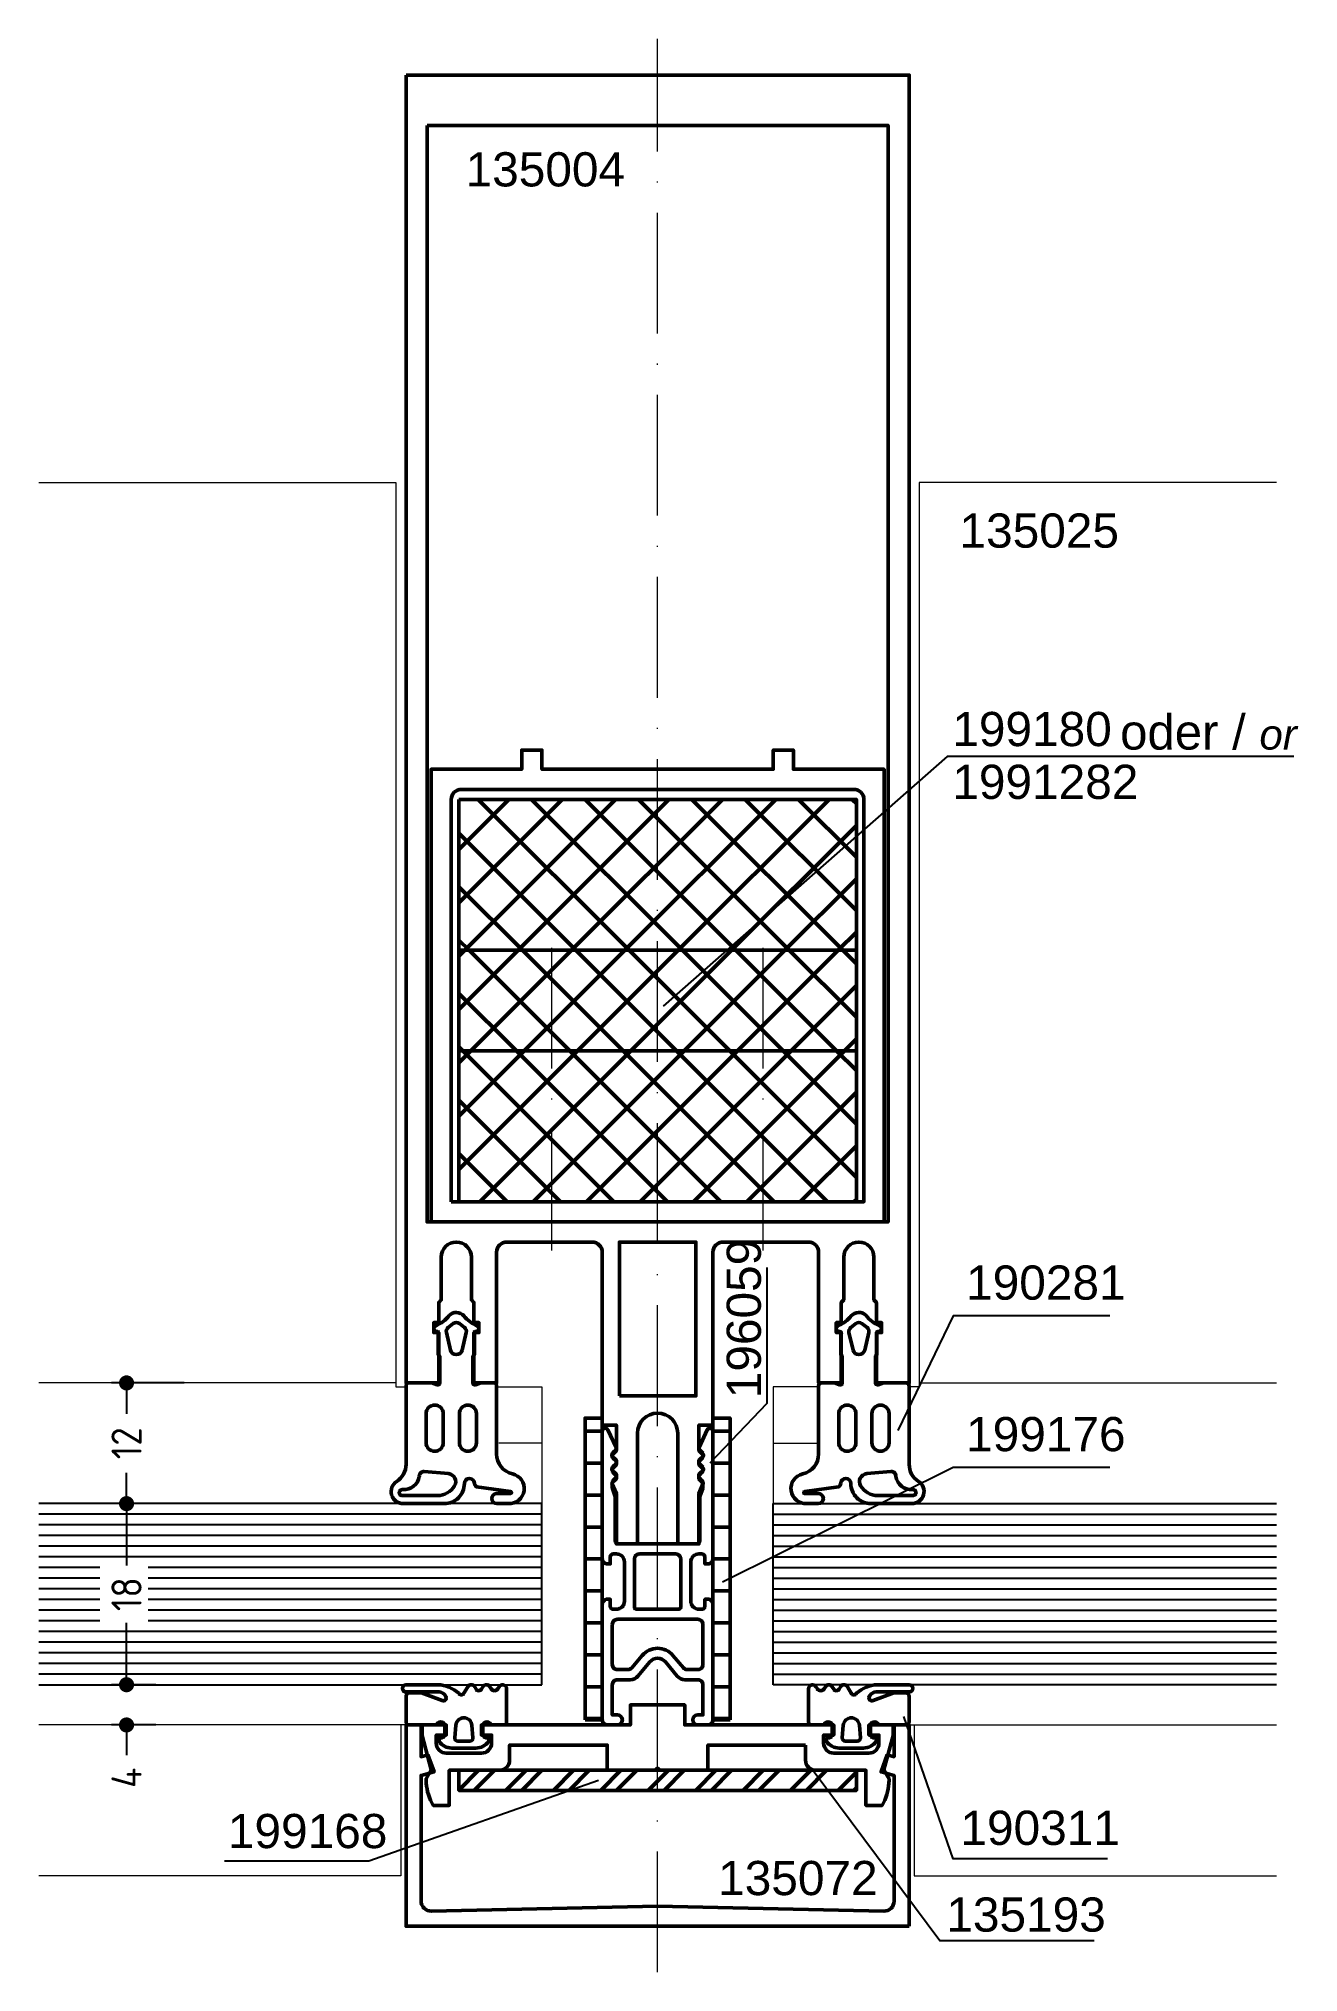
# Model space of a CAD drawing. Header units: millimetres. Extents: x -62 to 64, y -43 to 150.
import ezdxf

# ---------------------------------------------------------------- set-up
doc = ezdxf.new("R2010")
doc.units = ezdxf.units.MM
doc.linetypes.add('ACAD_ISO10W100', pattern=[18, 12, -3, 0, -3])
doc.layers.get('0').update_dxf_attribs({"linetype": 'CONTINUOUS'})
doc.layers.get('DEFPOINTS').update_dxf_attribs({"linetype": 'CONTINUOUS'})
for name, color, linetype, lineweight in [('AM_5', 3, 'CONTINUOUS', 25), ('AM_C', 50, 'CONTINUOUS', 50), ('AM_S', 80, 'CONTINUOUS', 50), ('Cent3', 70, 'ACAD_ISO10W100', 18), ('Cont2', 2, 'CONTINUOUS', 25), ('Cont3', 70, 'CONTINUOUS', 18)]:
    doc.layers.add(name, color=color, linetype=linetype, lineweight=lineweight)
doc.layers.add('WBC-GER-ENG', color=7, linetype='CONTINUOUS')
doc.styles.add('HBS_DIMTEXTSTYLE', font='isocp.shx')
doc.styles.add('SWISSL', font='swissl.ttf')
doc.dimstyles.new('Konstruktionsschnitt 1-1$0', dxfattribs={"dimtxt": 3, "dimasz": 1.5, "dimexe": 1.5, "dimexo": 1.5, "dimgap": 1.5, "dimtad": 0, "dimdsep": 46, "dimtxsty": 'HBS_DIMTEXTSTYLE', "dimblk": 'PUNKT', "dimcen": 0, "dimclrd": 3, "dimclre": 3, "dimclrt": 2, "dimadec": 1, "dimazin": 2, "dimtfac": 0.7, "dimtofl": 0, "dimtmove": 0, "dimatfit": 3, "dimfxl": 0, "dimtolj": 1, "dimtzin": 0, "dimarcsym": 0})

# ---------------------------------------------------------------- blocks, each defined once
blk = doc.blocks.new('WI135193')
blk.add_lwpolyline([(-2, -14.7), (-3.5, -14.7, 0.414214), (-4.5, -15.7), (-4.5, -20.7), (-8, -20.7), (-8, -22.3), (-7.73, -22.44, 0.116424), (-5.5, -23), (-5.37, -23), (-4.47, -22.49), (-1.06, -23.4), (0, -23.4), (0, -21), (-1, -21), (-1, -22), (-1.8, -22, -0.414214), (-2.8, -21), (-2.8, -17.5, -0.414214), (-1.8, -16.5), (-1, -16.5), (-1, -17.5), (0, -17.5), (0, -2.7), (2, -2.7), (2, 2.7), (0, 2.7), (0, 17.5), (-1, 17.5), (-1, 16.5), (-1.8, 16.5, -0.414214), (-2.8, 17.5), (-2.8, 21, -0.414214), (-1.8, 22), (-1, 22), (-1, 21), (0, 21), (0, 23.4), (-1.06, 23.4), (-4.47, 22.49), (-5.37, 23), (-5.5, 23, 0.116424), (-7.73, 22.44), (-8, 22.3), (-8, 20.7), (-4.5, 20.7), (-4.5, 15.7, 0.414214), (-3.5, 14.7), (-2, 14.7), (-2, 5), (-4.5, 5), (-4.5, 0.2), (-4.3, 0), (-4.5, -0.2), (-4.5, -5), (-2, -5), (-2, -14.7)], format="xyb", close=True)
blk = doc.blocks.new('WI190281')
for points in [[(-7.08, -9, 0.352623), (-9.04, -10.57, -0.922464), (-12, -10.17), (-12, -9.03, -1), (-11, -9.03), (-11, -10.38, 1.016497), (-10.8, -10.38), (-10.34, -7.02, -0.233259), (-9.96, -6.8, 0.961649), (-10, -5.8, -0.414214), (-12, -3.8), (-12, 0.28, -0.749676), (-9.79, 0.92, 0.255976), (-8.1, 0), (-0.3, 0, -0.414214), (0, -0.3), (0, -2.56), (-0.19, -3.08, 0.52048), (0, -3.35), (2.65, -3.35), (2.8, -3.2), (4.8, -3.2, 0.577455), (5.1, -3.15), (5.1, -3.05, -0.847054), (5.68, -2.95, 0.133252), (6.7, -4.28, -0.439074), (6.67, -5.75, 0.130834), (5.68, -7.05, -0.847054), (5.1, -6.95), (5.1, -6.85, 0.577863), (4.8, -6.8), (2.8, -6.8), (2.65, -6.65), (0, -6.65, 0.520293), (-0.19, -6.92), (0, -7.43), (0, -8.7, -0.414214), (-0.3, -9), (-7.08, -9)], [(-8.79, -1.82, 0.418874), (-9.29, -1.32, -0.396568), (-10.6, 0.33, 1.080368), (-11.2, 0.38), (-11.2, -3.12, 0.263556), (-10.23, -4.83, 0.552342), (-9.02, -4.22), (-8.79, -1.82)], [(-5.95, -3.7, -1), (-5.95, -2), (-3.05, -2, -1), (-3.05, -3.7), (-5.95, -3.7)], [(-5.95, -7, -1), (-5.95, -5.3), (-3.05, -5.3, -1), (-3.05, -7), (-5.95, -7)], [(3.27, -5.58), (5, -5.99, 0.29188), (5.51, -5.81), (5.9, -5.31, 0.344328), (5.9, -4.69), (5.51, -4.19, 0.29188), (5, -4.01), (3.27, -4.42, 0.794214), (3.27, -5.58)]]:
    blk.add_lwpolyline(points, format="xyb", close=True)
blk = doc.blocks.new('WI196059')
for points in [[(-6, 5.5, -0.414214), (-5.5, 5), (-5.5, 4.7), (-6.2, 4.7, 0.414214), (-6.5, 4.4), (-6.5, 4.1, 0.414214), (-5.7, 3.3), (-1.8, 3.3, 0.414214), (-1, 4.1), (-1, 4.4, 0.414214), (-1.3, 4.7), (-2, 4.7), (-2, 5, -0.414214), (-1.5, 5.5), (11.2, 5.5, -0.803179), (11.33, 4.93), (9.58, 4.12, -0.314902), (9.36, 4.16), (9.08, 4.44, 0.198912), (8.93, 4.5), (8.67, 4.5, 0.198912), (8.52, 4.44), (8.24, 4.16, -0.414214), (7.96, 4.16), (7.68, 4.44, 0.198912), (7.53, 4.5), (7.27, 4.5, 0.198912), (7.12, 4.44), (6.84, 4.16, -0.414214), (6.56, 4.16), (6.28, 4.44, 0.198912), (6.13, 4.5), (5.56, 4.5, 0.087489), (5.49, 4.49), (4.7, 4.2), (0.3, 4.2, 0.414214), (0, 3.9), (0, -3.9, 0.414214), (0.3, -4.2), (4.7, -4.2), (5.49, -4.49, 0.087489), (5.56, -4.5), (6.13, -4.5, 0.198912), (6.28, -4.44), (6.56, -4.16, -0.414214), (6.84, -4.16), (7.12, -4.44, 0.198912), (7.27, -4.5), (7.53, -4.5, 0.198912), (7.68, -4.44), (7.96, -4.16, -0.414214), (8.24, -4.16), (8.52, -4.44, 0.198912), (8.67, -4.5), (8.93, -4.5, 0.198912), (9.08, -4.44), (9.36, -4.16, -0.314902), (9.58, -4.12), (11.33, -4.93, -0.803179), (11.2, -5.5), (-1.5, -5.5, -0.414214), (-2, -5), (-2, -4.7), (-1.3, -4.7, 0.414214), (-1, -4.4), (-1, -4.1, 0.414214), (-1.8, -3.3), (-5.7, -3.3, 0.414214), (-6.5, -4.1), (-6.5, -4.4, 0.414214), (-6.2, -4.7), (-5.5, -4.7), (-5.5, -5, -0.414214), (-6, -5.5), (-17.5, -5.5, -0.414214), (-18, -5), (-18, -4, -1), (-17, -4), (-17, -4.5), (-14, -4.5, 0.414214), (-13.5, -4), (-13.5, -2.72, -0.221695), (-13.14, -1.95), (-11.73, -0.77, 0.466308), (-11.73, 0.77), (-13.14, 1.95, -0.221695), (-13.5, 2.72), (-13.5, 4, 0.414214), (-14, 4.5), (-17, 4.5), (-17, 4, -1), (-18, 4), (-18, 5, -0.414214), (-17.5, 5.5), (-6, 5.5)], [(-8, 4.5, -0.414214), (-7.5, 4), (-7.5, -4, -0.414214), (-8, -4.5), (-12, -4.5, -0.414214), (-12.5, -4), (-12.5, -2.95, -0.221695), (-12.32, -2.57), (-11.09, -1.53, 0.466308), (-11.09, 1.53), (-12.32, 2.57, -0.221695), (-12.5, 2.95), (-12.5, 4, -0.414214), (-12, 4.5), (-8, 4.5)], [(-1.5, 2.3, -0.414214), (-1, 1.8), (-1, -1.8, -0.414214), (-1.5, -2.3), (-6.3, -2.3, -0.414214), (-6.5, -2.1), (-6.5, 2.1, -0.414214), (-6.3, 2.3), (-1.5, 2.3)]]:
    blk.add_lwpolyline(points, format="xyb", close=True)
blk = doc.blocks.new('WI190311')
for points in [[(0, -0.3, -0.414214), (0.3, 0), (2.8, 0, -0.414214), (3.2, -0.4), (3.2, -1.54), (2.42, -3.59, 0.786113), (2.9, -3.92, 0.262074), (3.28, -3.28), (3.28, 0, -1), (4, 0), (4, -3.17, -0.174474), (3.15, -5.24, 0.57735), (3.15, -5.76), (3.8, -6.14, -0.57735), (3.8, -6.83), (3.55, -6.97, 0.57735), (3.55, -7.49), (3.8, -7.64, -0.57735), (3.8, -8.33), (3.6, -8.45, 0.56351), (3.59, -9.13), (3.8, -9.25, -0.767327), (3.6, -10), (0.3, -10, -0.414214), (0, -9.7), (0, -8.57, -0.267949), (0.1, -8.4, 0.767327), (-0.1, -7.65), (-0.9, -7.65, 0.414214), (-1.3, -8.05, -0.592453), (-1.61, -8.22, -0.255924), (-2.3, -6.95), (-2.3, -4.55, -0.255924), (-1.61, -3.28, -0.592453), (-1.3, -3.45, 0.414214), (-0.9, -3.85), (-0.1, -3.85, 0.767327), (0.1, -3.1, -0.267949), (0, -2.93), (0, -0.3)], [(-0.03, -4.95), (-1.28, -4.85, 0.438367), (-1.6, -5.15), (-1.6, -6.35, 0.438367), (-1.28, -6.65), (-0.03, -6.55, 0.921414), (-0.03, -4.95)]]:
    blk.add_lwpolyline(points, format="xyb", close=True)
blk = doc.blocks.new('PUNKT')
at = {"color": 0, "linetype": 'Continuous'}
blk.add_line((-0.5, 0), (-1, 0), dxfattribs=at)
at = {"color": 0, "linetype": 'Continuous', "const_width": 0.5}
blk.add_lwpolyline([(-0.25, 0, 1), (0.25, 0, 1)], format="xyb", close=True, dxfattribs=at)
blk = doc.blocks.new('*D11')
at = {"layer": 'AM_5', "color": 3, "lineweight": -2, "transparency": 16777216}
for p, q in [((-49.77, 4), (-54.27, 4)), ((-52.77, 2.5), (-52.77, -2.15)), ((-52.77, -12.5), (-52.77, -7.85)), ((-49.87, -14), (-54.27, -14))]:
    blk.add_line(p, q, dxfattribs=at)
at = {"layer": 'DEFPOINTS', "color": 0, "transparency": 16777216}
for p in [(-48.27, 4), (-52.77, -14), (-48.37, -14)]:
    blk.add_point(p, dxfattribs=at)
at = {"layer": 'AM_5', "color": 3, "lineweight": -2, "transparency": 16777216, "xscale": 1.5, "yscale": 1.5, "zscale": 1.5}
for p, rotation in [((-52.77, 4), 90), ((-52.77, -14), 270)]:
    blk.add_blockref('PUNKT', p, dxfattribs=dict(at, rotation=rotation))
at = {"layer": 'AM_5', "color": 2, "transparency": 16777216, "insert": (-52.77, -5), "char_height": 3, "attachment_point": 5, "rotation": 90, "style": 'HBS_DIMTEXTSTYLE'}
blk.add_mtext('\\A1;18', dxfattribs=at)
blk = doc.blocks.new('*D10')
at = {"layer": 'AM_5', "color": 3, "lineweight": -2, "transparency": 16777216}
for p, q in [((-52.77, -12.5), (-52.77, -11)), ((-51.34, -14), (-54.27, -14)), ((-49.86, -18), (-54.27, -18)), ((-52.77, -19.5), (-52.77, -21))]:
    blk.add_line(p, q, dxfattribs=at)
at = {"layer": 'DEFPOINTS', "color": 0, "transparency": 16777216}
for p in [(-49.84, -14), (-52.77, -18), (-48.36, -18)]:
    blk.add_point(p, dxfattribs=at)
at = {"layer": 'AM_5', "color": 3, "lineweight": -2, "transparency": 16777216, "xscale": 1.5, "yscale": 1.5, "zscale": 1.5}
for p, rotation in [((-52.77, -14), 270), ((-52.77, -18), 90)]:
    blk.add_blockref('PUNKT', p, dxfattribs=dict(at, rotation=rotation))
at = {"layer": 'AM_5', "color": 2, "transparency": 16777216, "insert": (-52.77, -23.25), "char_height": 3, "attachment_point": 5, "rotation": 90, "style": 'HBS_DIMTEXTSTYLE'}
blk.add_mtext('\\A1;4', dxfattribs=at)
blk = doc.blocks.new('*D9')
at = {"layer": 'AM_5', "color": 3, "lineweight": -2, "transparency": 16777216}
for p, q in [((-47.05, 16), (-54.27, 16)), ((-52.77, 14.5), (-52.77, 12.94)), ((-52.77, 5.5), (-52.77, 7.06)), ((-49.77, 4), (-54.27, 4))]:
    blk.add_line(p, q, dxfattribs=at)
at = {"layer": 'DEFPOINTS', "color": 0, "transparency": 16777216}
for p in [(-52.77, 16), (-45.55, 16), (-48.27, 4)]:
    blk.add_point(p, dxfattribs=at)
at = {"layer": 'AM_5', "color": 3, "lineweight": -2, "transparency": 16777216, "xscale": 1.5, "yscale": 1.5, "zscale": 1.5}
for p, rotation in [((-52.77, 16), 90), ((-52.77, 4), 270)]:
    blk.add_blockref('PUNKT', p, dxfattribs=dict(at, rotation=rotation))
at = {"layer": 'AM_5', "color": 2, "transparency": 16777216, "insert": (-52.77, 10), "char_height": 3, "attachment_point": 5, "rotation": 90, "style": 'HBS_DIMTEXTSTYLE'}
blk.add_mtext('\\A1;12', dxfattribs=at)
blk = doc.blocks.new('WI135072')
blk.add_lwpolyline([(-20, -25), (0, -25), (0, -23.5), (-3.16, -23.5), (-2.98, -22.82), (-4.67, -22.21), (-5.02, -23.5), (-17.5, -23.5, -0.42074), (-18.5, -22.48), (-18, 0), (-18.5, 22.48, -0.42074), (-17.5, 23.5), (-5.02, 23.5), (-4.67, 22.21), (-2.98, 22.82), (-3.16, 23.5), (0, 23.5), (0, 25), (-20, 25), (-20, -25)], format="xyb", close=True)
blk = doc.blocks.new('*U12', base_point=(94.25, 59.85))
for p, q in [((94.25, 59.85), (94.25, 77.85)), ((94.25, 77.85), (144.25, 77.85)), ((94.25, 77.85), (144.25, 77.85)), ((94.25, 76.79), (144.25, 76.79)), ((94.25, 75.74), (144.25, 75.74)), ((94.25, 74.68), (144.25, 74.68)), ((94.25, 73.62), (144.25, 73.62)), ((94.25, 72.56), (144.25, 72.56)), ((94.25, 71.5), (144.25, 71.5)), ((94.25, 70.44), (144.25, 70.44)), ((94.25, 69.38), (144.25, 69.38)), ((94.25, 68.32), (144.25, 68.32)), ((94.25, 67.27), (144.25, 67.27)), ((94.25, 66.21), (144.25, 66.21)), ((94.25, 65.15), (144.25, 65.15)), ((94.25, 64.09), (144.25, 64.09)), ((94.25, 63.03), (144.25, 63.03)), ((94.25, 61.97), (144.25, 61.97)), ((94.25, 60.91), (144.25, 60.91)), ((144.25, 59.85), (94.25, 59.85))]:
    blk.add_line(p, q)
blk = doc.blocks.new('*U13', base_point=(71.25, 59.85))
for p, q in [((71.25, 77.85), (21.25, 77.85)), ((71.25, 77.85), (21.25, 77.85)), ((71.25, 59.85), (71.25, 77.85)), ((71.25, 76.79), (21.25, 76.79)), ((71.25, 75.74), (21.25, 75.74)), ((71.25, 74.68), (21.25, 74.68)), ((71.25, 73.62), (21.25, 73.62)), ((71.25, 72.56), (21.25, 72.56)), ((27.32, 71.5), (21.25, 71.5)), ((71.25, 71.5), (32.12, 71.5)), ((27.32, 70.44), (21.25, 70.44)), ((27.32, 69.38), (21.25, 69.38)), ((71.25, 70.44), (32.12, 70.44)), ((71.25, 69.38), (32.12, 69.38)), ((27.32, 68.32), (21.25, 68.32)), ((71.25, 68.32), (32.12, 68.32)), ((27.32, 67.27), (21.25, 67.27)), ((27.32, 66.21), (21.25, 66.21)), ((71.25, 67.27), (32.12, 67.27)), ((71.25, 66.21), (32.12, 66.21)), ((71.25, 65.15), (21.25, 65.15)), ((71.25, 64.09), (21.25, 64.09)), ((71.25, 63.03), (21.25, 63.03)), ((71.25, 61.97), (21.25, 61.97)), ((71.25, 60.91), (21.25, 60.91)), ((21.25, 59.85), (71.25, 59.85))]:
    blk.add_line(p, q)
blk = doc.blocks.new('*X8')
at = {"color": 0}
for p, q in [((34, 9.64), (44.11, 19.75)), ((34, 14.94), (38.81, 19.75)), ((34, 4.34), (49, 19.34)), ((37.21, 19.75), (49, 7.96)), ((42.51, 19.75), (49, 13.26)), ((47.81, 19.75), (49, 18.56)), ((49, 14.03), (54.72, 19.75)), ((49, 19.34), (49.41, 19.75)), ((53.12, 19.75), (59, 13.87)), ((58.42, 19.75), (59, 19.17)), ((59, 8.12), (70.63, 19.75)), ((59, 13.43), (65.32, 19.75)), ((59, 18.73), (60.02, 19.75)), ((63.72, 19.75), (74, 9.47)), ((69.03, 19.75), (74, 14.78)), ((34, 17.65), (49, 2.65)), ((49, 8.73), (59, 18.73)), ((49, 18.56), (59, 8.56)), ((59, 19.17), (74, 4.17)), ((59, 2.82), (74, 17.82)), ((34, -0.97), (49, 14.03)), ((59, 13.87), (74, -1.13)), ((34, 12.35), (49, -2.65)), ((49, 3.43), (59, 13.43)), ((49, 13.26), (59, 3.26)), ((59, -2.48), (74, 12.52)), ((34, -6.27), (49, 8.73)), ((49, -1.88), (59, 8.12)), ((49, 7.96), (59, -2.04)), ((59, 8.56), (74, -6.44)), ((34, 7.05), (49, -7.95)), ((59, -7.79), (74, 7.21)), ((34, -11.57), (49, 3.43)), ((49, -7.18), (59, 2.82)), ((49, 2.65), (59, -7.35)), ((59, 3.26), (74, -11.74)), ((34, 1.74), (49, -13.26)), ((59, -13.09), (74, 1.91)), ((34, -16.88), (49, -1.88)), ((34, -3.56), (49, -18.56)), ((49, -12.48), (59, -2.48)), ((49, -2.65), (59, -12.65)), ((59, -2.04), (74, -17.04)), ((59, -18.39), (74, -3.39)), ((36.43, -19.75), (49, -7.18)), ((59, -7.35), (71.4, -19.75)), ((34, -8.86), (44.89, -19.75)), ((49, -17.79), (59, -7.79)), ((49, -7.95), (59, -17.95)), ((62.95, -19.75), (74, -8.7)), ((41.73, -19.75), (49, -12.48)), ((49, -13.26), (55.49, -19.75)), ((52.34, -19.75), (59, -13.09)), ((59, -12.65), (66.1, -19.75)), ((34, -14.17), (39.58, -19.75)), ((68.25, -19.75), (74, -14)), ((47.04, -19.75), (49, -17.79)), ((49, -18.56), (50.19, -19.75)), ((57.64, -19.75), (59, -18.39)), ((59, -17.95), (60.8, -19.75)), ((34, -19.47), (34.28, -19.75)), ((73.55, -19.75), (74, -19.3))]:
    blk.add_line(p, q, dxfattribs=at)
blk = doc.blocks.new('WI199180')
for points in [[(32, 22.5), (77, 22.5), (77, 13.5), (78.9, 13.5), (78.9, 11.5), (77, 11.5), (77, -11.5), (78.9, -11.5), (78.9, -13.5), (77, -13.5), (77, -22.5), (32, -22.5), (32, 22.5)], [(49, 19.75), (34, 19.75), (34, -19.75), (49, -19.75)], [(59, 19.75), (49, 19.75), (49, -19.75), (59, -19.75)], [(74, 19.75), (59, 19.75), (59, -19.75), (74, -19.75)]]:
    blk.add_lwpolyline(points, close=True)
blk.add_lwpolyline([(34, 20.5), (74, 20.5, -0.414214), (75, 19.5), (75, -19.5, -0.414214), (74, -20.5), (34, -20.5), (34, 20.5)], format="xyb", close=True)
at = {"linetype": 'CONTINUOUS'}
blk.add_blockref('*X8', (0, 0), dxfattribs=at)
blk = doc.blocks.new('WI135004')
blk.add_lwpolyline([(146, 25), (146, -25), (16, -25), (16, -21.75), (21, -21.75), (21, -22.25), (22, -22.25), (22, -21.75), (24, -21.75), (24.25, -21.5), (28.5, -21.5, 1), (28.5, -18.5), (24.25, -18.5), (24, -18.25), (22, -18.25), (22, -17.75), (21, -17.75), (21, -18.25), (16, -18.25), (16, -16), (29, -16, 0.414214), (30, -15), (30, -6.5, 0.414214), (29, -5.5), (11.8, -5.5), (11.8, -4.1), (9.28, -4.1), (8.8, -4.58), (8.32, -4.1), (7.88, -4.1), (7.4, -4.58), (6.92, -4.1), (6.48, -4.1), (6.05, -4.54), (5, -4.1), (0, -4.1), (0, -2), (11, -2, 1), (11, 2), (0, 2), (0, 4.1), (5, 4.1), (6.05, 4.54), (6.48, 4.1), (6.92, 4.1), (7.4, 4.58), (7.88, 4.1), (8.32, 4.1), (8.8, 4.58), (9.28, 4.1), (11.8, 4.1), (11.8, 5.5), (29, 5.5, 0.414214), (30, 6.5), (30, 15, 0.414214), (29, 16), (16, 16), (16, 18.25), (21, 18.25), (21, 17.75), (22, 17.75), (22, 18.25), (24, 18.25), (24.25, 18.5), (28.5, 18.5, 1), (28.5, 21.5), (24.25, 21.5), (24, 21.75), (22, 21.75), (22, 22.25), (21, 22.25), (21, 21.75), (16, 21.75), (16, 25), (146, 25)], format="xyb", close=True)
for points in [[(141, 22.9), (141, -22.9), (32, -22.9), (32, 22.9), (141, 22.9)], [(14.7, 3.8), (14.7, -3.8), (30, -3.8), (30, 3.8), (14.7, 3.8)]]:
    blk.add_lwpolyline(points, close=True)
blk = doc.blocks.new('WI199168')
h = blk.add_hatch()
h.set_pattern_fill('ANSI32', color=256, scale=0.35, style=0)
h.paths.add_polyline_path([(-19.75, -4.5), (19.75, -4.5), (19.75, -6.5), (-19.75, -6.5)])
blk.add_lwpolyline([(-19.75, -4.5), (19.75, -4.5), (19.75, -6.5), (-19.75, -6.5), (-19.75, -4.5)])
blk = doc.blocks.new('B-199176_docu_wos')
h = blk.add_hatch()
h.set_pattern_fill('ANSI31', color=256, angle=45)
h.set_pattern_definition([(90, (-1.5, -3e-10), (-3.175, -4e-17), [])])
h.paths.add_polyline_path([(11, 5.5), (11, 7.2), (-19, 7.2), (-19, 5.5)])
blk.add_lwpolyline([(-19, 7.2), (-19, 5.5), (11, 5.5), (11, 7.2)], close=True)

msp = doc.modelspace()

# ---------------------------------------------------------------- linework, layer by layer
at = {"layer": 'AM_5'}
for points in [[(63.21, 78.252), (28.761, 78.252), (0.569, 53.448)], [(5.209, 8.057), (10.893, 13.974), (10.893, 27.461)], [(44.946, 22.661), (29.358, 22.661), (23.865, 11.266)], [(44.946, 7.596), (29.358, 7.596), (6.446, -3.799)], [(44.694, -31.31), (29.358, -31.31), (24.474, -17.145)], [(43.393, -39.441), (28.061, -39.441), (15.455, -22.548)], [(-43.039, -31.509), (-28.686, -31.509), (-5.888, -23.5)]]:
    msp.add_lwpolyline(points, dxfattribs=at)
at = {"layer": 'Cent3'}
for p, q in [((0, -42.588), (0, 149.616)), ((-10.5, 29.161), (-10.5, 63.366)), ((10.5, 29.161), (10.5, 63.366))]:
    msp.add_line(p, q, dxfattribs=at)
at = {"layer": 'Cont3'}
for p, q in [((-26, 16), (-61.5, 16)), ((26, 16), (61.5, 16)), ((-11.5, 10), (-15.774, 10)), ((11.5, 10), (15.774, 10)), ((-25, -18), (-61.5, -18)), ((25, -18), (61.5, -18))]:
    msp.add_line(p, q, dxfattribs=at)
for points in [[(-61.5, 105.5), (-26, 105.5), (-26, 15.6), (-25, 15.6)], [(61.5, 105.5), (26, 105.5), (26, 15.6), (25, 15.6)], [(-16, 15.6), (-11.5, 15.6), (-11.5, 4)], [(16, 15.6), (11.5, 15.6), (11.5, 4)], [(-25.5, -18), (-25.5, -33), (-61.5, -33)], [(25.5, -18), (25.5, -33), (61.5, -33)]]:
    msp.add_lwpolyline(points, dxfattribs=at)

# ---------------------------------------------------------------- block references
at = {"layer": 'AM_C'}
for name, p, rotation in [('WI190281', (-25, 16), 90), ('B-199176_docu_wos', (0, 1.5), 90), ('WI196059', (0, 0), 89.99999999999999), ('WI190311', (-25, -18), 90)]:
    msp.add_blockref(name, p, dxfattribs=dict(at, rotation=rotation))
at = {"layer": 'AM_C', "xscale": -1, "rotation": 270}
for name, p in [('WI190281', (25, 16)), ('B-199176_docu_wos', (0, 1.5)), ('WI190311', (25, -18))]:
    msp.add_blockref(name, p, dxfattribs=at)
at = {"layer": 'AM_C'}
msp.add_blockref('WI199168', (0, -18), dxfattribs=at)
at = {"layer": 'AM_S', "rotation": 90}
for name, p in [('WI135004', (0, 0)), ('WI199180', (0, 0)), ('WI135193', (0, -18)), ('WI135072', (0, -18))]:
    msp.add_blockref(name, p, dxfattribs=at)
at = {"layer": 'Cont2'}
for name, p in [('*U13', (-11.5, -14)), ('*U12', (11.5, -14))]:
    msp.add_blockref(name, p, dxfattribs=at)

# ---------------------------------------------------------------- texts
at = {"layer": 'AM_5', "color": 2, "style": 'SWISSL'}
for s, p in [('135004', (-19.08, 134.928)), ('135025', (30, 99.022)), ('199180 ', (29.284, 79.295)), ('1991282', (29.284, 74.045)), ('190281', (30.655, 24.274)), ('199176', (30.655, 9.21)), ('199168 ', (-42.7, -30.244)), ('190311', (30.091, -29.923)), ('135072', (6.017, -34.916)), ('135193', (28.688, -38.546))]:
    msp.add_text(s, height=3.4, dxfattribs=at).set_placement(p)
msp.add_text('196059', height=3.4, rotation=90, dxfattribs=at).set_placement((10.264, 14.479))
at = {"layer": 'WBC-GER-ENG', "insert": (63.526, 78.903), "char_height": 3, "width": 18.22393, "attachment_point": 9, "style": 'SWISSL'}
msp.add_mtext('{\\fSwis721 BT|b0|i0|c0|p34;\\H1.165x;\\C2;oder / \\fSwis721 BT|b0|i1|c0|p34;\\H0.85837x;or}', dxfattribs=at)

# ---------------------------------------------------------------- dimensions: what is measured, and where the dimension line sits
at = {"layer": 'AM_5'}
for base, p1, p2, picture, middle in [((-52.767, 16), (-48.274, 4), (-45.547, 16), '*D9', (-52.767, 10)), ((-52.767, -14), (-48.274, 4), (-48.369, -14), '*D11', (-52.767, -5)), ((-52.767, -18), (-49.842, -14), (-48.355, -18), '*D10', (-52.767, -23.25))]:
    dim = msp.add_linear_dim(base=base, p1=p1, p2=p2, angle=90, dimstyle='Konstruktionsschnitt 1-1$0', dxfattribs=at)
    dim.commit()
    dim.dimension.update_dxf_attribs({"geometry": picture, "text_midpoint": middle})

doc.saveas('drawing.dxf')
